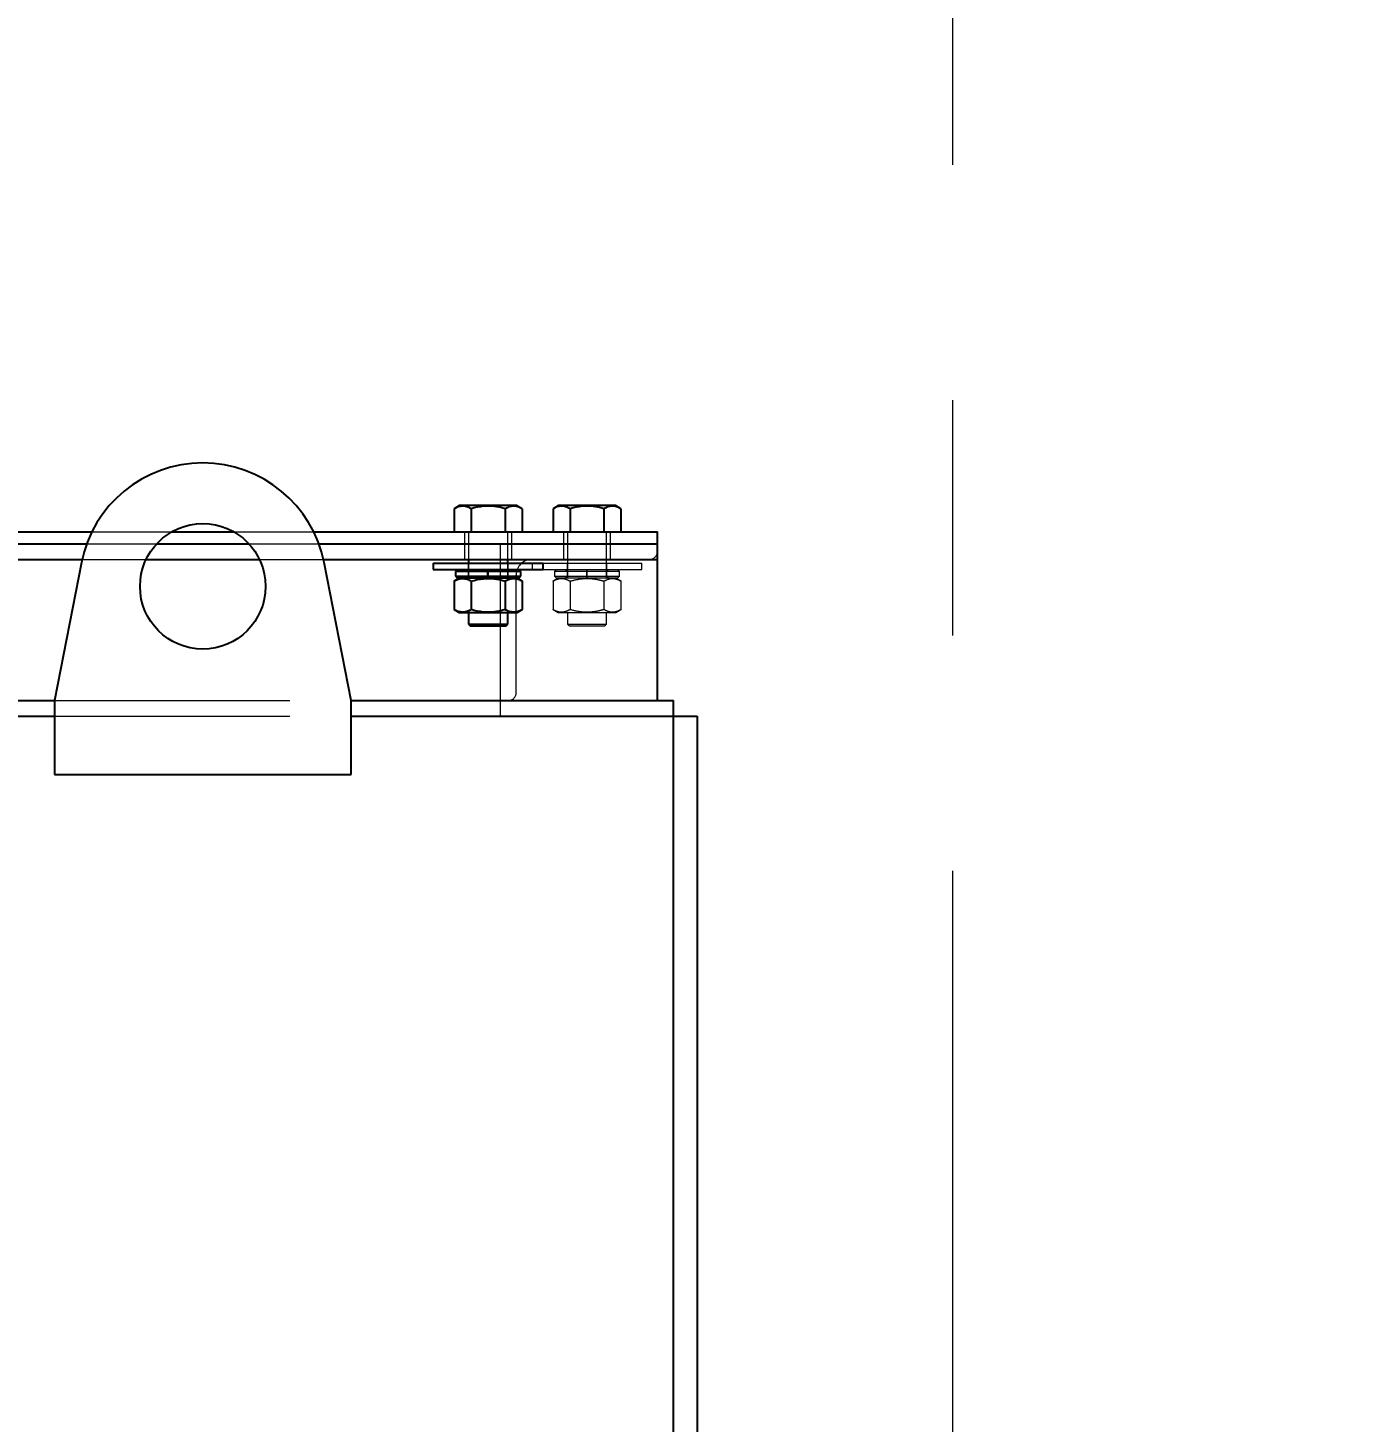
# Model space of a CAD drawing. Header units: millimetres. Extents: x 1293 to 41893, y 1011 to 26911.
# Drawn here: x 11100.1 to 11460.3, y 7985.5 to 8361.8 of the extents above; entities that cross this region are included whole.
import ezdxf

# ---------------------------------------------------------------- set-up
doc = ezdxf.new("R2010")
doc.units = ezdxf.units.MM
doc.header["$LTSCALE"] = 50
doc.linetypes.add('CENTER', pattern=[10.16, 6.35, -1.27, 1.27, -1.27])
doc.linetypes.add('HIDDEN', pattern=[1.905, 1.27, -0.635])
doc.layers.add('CAPA_1', color=7, linetype='Continuous')
doc.styles.add('SLDTEXTSTYLE0', font='TXT', dxfattribs={"width": 0.75})
doc.dimstyles.new('SLDDIMSTYLE0', dxfattribs={"dimtxt": 100, "dimasz": 100, "dimexe": 0, "dimexo": 0.0625, "dimgap": 25, "dimtad": 2, "dimdec": 0, "dimlfac": 1.5, "dimrnd": 1e-09, "dimzin": 12, "dimdsep": 46, "dimtxsty": 'SLDTEXTSTYLE0', "dimsah": 1, "dimcen": 0.09, "dimadec": 0, "dimazin": 3, "dimtfac": 1, "dimtdec": 0, "dimtofl": 0, "dimtmove": 0, "dimatfit": 3, "dimfxl": 1, "dimfrac": 2, "dimtolj": 1, "dimtzin": 12, "dimarcsym": 0})

# ---------------------------------------------------------------- blocks, each defined once
blk = doc.blocks.new('_D_15')
at = {"layer": 'CAPA_1', "transparency": 16777216}
for p, q in [((6530.12, 8742.38), (6530.12, 9415.65)), ((16745.16, 6492), (16745.16, 9415.65)), ((6530.12, 9365.65), (16745.16, 9365.65))]:
    blk.add_line(p, q, dxfattribs=at)
for points in [[(6530.12, 9365.65), (6630.12, 9350.26), (6630.12, 9381.03)], [(16745.16, 9365.65), (16645.16, 9381.03), (16645.16, 9350.26)]]:
    blk.add_solid(points, dxfattribs=at)
at = {"layer": 'CAPA_1', "transparency": 16777216, "insert": (11452.92, 9494.55), "char_height": 100, "attachment_point": 1, "style": 'SLDTEXTSTYLE0'}
blk.add_mtext('15323', dxfattribs=at)

msp = doc.modelspace()

# ---------------------------------------------------------------- linework, layer by layer
at = {"color": 7, "linetype": 'CENTER', "lineweight": 18}
msp.add_line((11349.534742, 9150.3526874), (11349.534742, 4104.1632693), dxfattribs=at)
at = {"color": 7, "linetype": 'Continuous', "lineweight": 25}
for p, q in [((11216.5645808, 8232.9139069), (11215.0913808, 8232.0633545)), ((11215.0913808, 8232.0633545), (11215.0913808, 8225.8019069)), ((11231.9490519, 8232.9139069), (11216.5645808, 8232.9139069)), ((11219.6740986, 8232.0633545), (11219.6740986, 8225.8019069)), ((11228.8395341, 8232.0633545), (11228.8395341, 8225.8019069)), ((11233.4222519, 8232.0633545), (11231.9490519, 8232.9139069)), ((11233.4222519, 8232.0633545), (11233.4222519, 8225.8019069)), ((11243.2312475, 8232.9139069), (11241.7580475, 8232.0633545)), ((11241.7580475, 8232.0633545), (11241.7580475, 8225.8019069)), ((11258.6157185, 8232.9139069), (11243.2312475, 8232.9139069)), ((11246.3407652, 8232.0633545), (11246.3407652, 8225.8019069)), ((11255.5062008, 8232.0633545), (11255.5062008, 8225.8019069)), ((11260.0889185, 8232.0633545), (11258.6157185, 8232.9139069)), ((11260.0889185, 8232.0633545), (11260.0889185, 8225.8019069)), ((10885.2568163, 8225.8019069), (11117.3606757, 8225.8019069)), ((10885.2568163, 8222.6269069), (11115.9989993, 8222.6269069)), ((11134.875096, 8222.6269069), (11159.67187, 8222.6269069)), ((11138.8828508, 8225.8019069), (11155.6641152, 8225.8019069)), ((11177.1862903, 8225.8019069), (11269.923483, 8225.8019069)), ((11178.5479667, 8222.6269069), (11269.923483, 8222.6269069)), ((11269.923483, 8180.2935736), (11269.923483, 8225.8019069)), ((10885.2568163, 8218.3935736), (11114.749321, 8218.3935736)), ((11114.561816, 8217.5012219), (11107.273483, 8180.2935736)), ((11131.9944851, 8218.3935736), (11162.5524809, 8218.3935736)), ((11179.797645, 8218.3935736), (11269.923483, 8218.3935736)), ((11187.273483, 8180.2935736), (11179.9851499, 8217.5012219)), ((11209.4401497, 8217.3352403), (11209.4401497, 8215.6419069)), ((11209.4401497, 8217.3352403), (11239.073483, 8217.3352403)), ((11209.4401497, 8215.6419069), (11239.073483, 8215.6419069)), ((11215.9933163, 8215.6419069), (11215.4641497, 8215.1127403)), ((11215.4641497, 8215.1127403), (11215.4641497, 8213.8377403)), ((11224.1875827, 8215.1127403), (11215.4641497, 8215.1127403)), ((11218.9651497, 8218.3935736), (11218.9651497, 8217.3352403)), ((11224.1917494, 8215.6419069), (11224.1875827, 8215.1127403)), ((11224.1875827, 8213.8377403), (11224.1875827, 8215.1127403)), ((11224.2143544, 8215.1127403), (11224.2101877, 8215.6419069)), ((11224.2143544, 8215.1127403), (11224.2143544, 8213.8377403)), ((11224.2568163, 8213.3085736), (11224.2568163, 8215.6419069)), ((11233.049483, 8215.1127403), (11224.2568163, 8215.1127403)), ((11229.548483, 8217.3352403), (11229.548483, 8218.3935736)), ((11233.049483, 8215.1127403), (11232.5203163, 8215.6419069)), ((11233.049483, 8213.8377403), (11233.049483, 8215.1127403)), ((11239.073483, 8215.6419069), (11239.073483, 8217.3352403)), ((11216.447071, 8213.3085736), (11215.0874163, 8212.5235766)), ((11215.0874163, 8212.5235766), (11215.0874163, 8204.8331539)), ((11215.4641497, 8213.8377403), (11215.9933163, 8213.3085736)), ((11215.4641497, 8213.8377403), (11224.1875827, 8213.8377403)), ((11224.1953223, 8213.3085736), (11215.9933163, 8213.3085736)), ((11219.6780579, 8212.5270081), (11219.6780579, 8204.8297224)), ((11224.1875827, 8213.8377403), (11224.1917494, 8213.3085736)), ((11224.2101877, 8213.3085736), (11224.2143544, 8213.8377403)), ((11224.2568163, 8213.8377403), (11233.049483, 8213.8377403)), ((11232.5203163, 8213.3085736), (11224.2568163, 8213.3085736)), ((11228.8355748, 8212.5270081), (11228.8355748, 8204.8297224)), ((11233.4262163, 8212.5235766), (11232.0665617, 8213.3085736)), ((11232.5203163, 8213.3085736), (11233.049483, 8213.8377403)), ((11233.4262163, 8212.5235766), (11233.4262163, 8204.8331539)), ((11215.0874163, 8204.8331539), (11216.447071, 8204.0481569)), ((11216.447071, 8204.0481569), (11232.0665617, 8204.0481569)), ((11218.9651497, 8204.0481569), (11218.9651497, 8200.9310736)), ((11229.548483, 8200.9310736), (11229.548483, 8204.0481569)), ((11232.0665617, 8204.0481569), (11233.4262163, 8204.8331539)), ((11218.9651497, 8200.9310736), (11219.4943163, 8200.4019069)), ((11218.9651497, 8200.9310736), (11229.548483, 8200.9310736)), ((11229.0193163, 8200.4019069), (11219.4943163, 8200.4019069)), ((11229.0193163, 8200.4019069), (11229.548483, 8200.9310736)), ((10653.9401497, 8180.2935736), (11107.273483, 8180.2935736)), ((11107.273483, 8180.2935736), (11107.273483, 8160.2935736)), ((11187.273483, 8180.2935736), (11274.2568163, 8180.2935736)), ((11187.273483, 8160.2935736), (11187.273483, 8180.2935736)), ((11274.2568163, 7831.1769069), (11274.2568163, 8180.2935736)), ((10653.9401497, 8176.0602403), (11107.273483, 8176.0602403)), ((11187.273483, 8176.0602403), (11280.6068163, 8176.0602403)), ((11280.6068163, 8176.0602403), (11280.6068163, 7831.1769069)), ((11107.273483, 8160.2935736), (11187.273483, 8160.2935736))]:
    msp.add_line(p, q, dxfattribs=at)
at = {"color": 1, "linetype": 'HIDDEN', "lineweight": 18}
for p, q in [((11115.9989993, 8222.6269069), (11134.875096, 8222.6269069)), ((11117.3606757, 8225.8019069), (11138.8828508, 8225.8019069)), ((11155.6641152, 8225.8019069), (11177.1862903, 8225.8019069)), ((11159.67187, 8222.6269069), (11178.5479667, 8222.6269069)), ((11217.9068163, 8225.8019069), (11217.9068163, 8218.3935736)), ((11218.9651497, 8225.8019069), (11218.9651497, 8218.3935736)), ((11227.5901497, 8176.0602403), (11227.5901497, 8222.6269069)), ((11229.548483, 8218.3935736), (11229.548483, 8225.8019069)), ((11230.6068163, 8218.3935736), (11230.6068163, 8225.8019069)), ((11244.573483, 8225.8019069), (11244.573483, 8218.3935736)), ((11245.6318163, 8225.8019069), (11245.6318163, 8213.3085736)), ((11256.2151497, 8213.3085736), (11256.2151497, 8225.8019069)), ((11257.273483, 8218.3935736), (11257.273483, 8225.8019069)), ((11114.749321, 8218.3935736), (11131.9944851, 8218.3935736)), ((11162.5524809, 8218.3935736), (11179.797645, 8218.3935736)), ((11218.334983, 8215.6419069), (11218.8641497, 8215.1127403)), ((11218.8641497, 8215.1127403), (11218.8641497, 8213.8377403)), ((11218.880483, 8217.3352403), (11218.880483, 8215.6419069)), ((11218.9651497, 8217.3352403), (11218.9651497, 8213.3085736)), ((11229.548483, 8213.3085736), (11229.548483, 8217.3352403)), ((11229.6331497, 8215.6419069), (11229.6331497, 8217.3352403)), ((11229.649483, 8215.1127403), (11230.1786497, 8215.6419069)), ((11229.649483, 8213.8377403), (11229.649483, 8215.1127403)), ((11236.1068163, 8217.3352403), (11236.1068163, 8215.6419069)), ((11239.073483, 8217.3352403), (11265.7401497, 8217.3352403)), ((11239.073483, 8215.6419069), (11265.7401497, 8215.6419069)), ((11242.659983, 8215.6419069), (11242.1308163, 8215.1127403)), ((11250.8542494, 8215.1127403), (11242.1308163, 8215.1127403)), ((11242.1308163, 8215.1127403), (11242.1308163, 8213.8377403)), ((11245.0016497, 8215.6419069), (11245.5308163, 8215.1127403)), ((11245.5308163, 8215.1127403), (11245.5308163, 8213.8377403)), ((11245.5471497, 8217.3352403), (11245.5471497, 8215.6419069)), ((11250.8584161, 8215.6419069), (11250.8542494, 8215.1127403)), ((11250.8542494, 8213.8377403), (11250.8542494, 8215.1127403)), ((11250.8810211, 8215.1127403), (11250.8768544, 8215.6419069)), ((11250.8810211, 8215.1127403), (11250.8810211, 8213.8377403)), ((11250.923483, 8213.3085736), (11250.923483, 8215.6419069)), ((11259.7161497, 8215.1127403), (11250.923483, 8215.1127403)), ((11256.2998163, 8215.6419069), (11256.2998163, 8217.3352403)), ((11256.3161497, 8215.1127403), (11256.8453163, 8215.6419069)), ((11256.3161497, 8213.8377403), (11256.3161497, 8215.1127403)), ((11259.7161497, 8215.1127403), (11259.186983, 8215.6419069)), ((11259.7161497, 8213.8377403), (11259.7161497, 8215.1127403)), ((11265.7401497, 8215.6419069), (11265.7401497, 8217.3352403)), ((11218.8641497, 8213.8377403), (11218.334983, 8213.3085736)), ((11224.1953223, 8213.3085736), (11224.2568163, 8213.3085736)), ((11230.1786497, 8213.3085736), (11229.649483, 8213.8377403)), ((11231.823483, 8182.4068536), (11231.823483, 8214.1602403)), ((11243.1137377, 8213.3085736), (11241.754083, 8212.5235766)), ((11241.754083, 8212.5235766), (11241.754083, 8204.8331539)), ((11242.1308163, 8213.8377403), (11250.8542494, 8213.8377403)), ((11242.1308163, 8213.8377403), (11242.659983, 8213.3085736)), ((11259.186983, 8213.3085736), (11242.659983, 8213.3085736)), ((11245.5308163, 8213.8377403), (11245.0016497, 8213.3085736)), ((11246.3447246, 8212.5270081), (11246.3447246, 8204.8297224)), ((11250.8542494, 8213.8377403), (11250.8584161, 8213.3085736)), ((11250.8768544, 8213.3085736), (11250.8810211, 8213.8377403)), ((11250.923483, 8213.8377403), (11259.7161497, 8213.8377403)), ((11255.5022414, 8212.5270081), (11255.5022414, 8204.8297224)), ((11256.8453163, 8213.3085736), (11256.3161497, 8213.8377403)), ((11260.092883, 8212.5235766), (11258.7332283, 8213.3085736)), ((11259.186983, 8213.3085736), (11259.7161497, 8213.8377403)), ((11260.092883, 8212.5235766), (11260.092883, 8204.8331539)), ((11241.754083, 8204.8331539), (11243.1137377, 8204.0481569)), ((11243.1137377, 8204.0481569), (11258.7332283, 8204.0481569)), ((11245.6318163, 8204.0481569), (11245.6318163, 8200.9310736)), ((11256.2151497, 8200.9310736), (11256.2151497, 8204.0481569)), ((11258.7332283, 8204.0481569), (11260.092883, 8204.8331539)), ((11245.6318163, 8200.9310736), (11256.2151497, 8200.9310736)), ((11245.6318163, 8200.9310736), (11246.160983, 8200.4019069)), ((11255.685983, 8200.4019069), (11246.160983, 8200.4019069)), ((11255.685983, 8200.4019069), (11256.2151497, 8200.9310736)), ((11107.273483, 8180.2935736), (11187.273483, 8180.2935736)), ((11107.273483, 8176.0602403), (11187.273483, 8176.0602403))]:
    msp.add_line(p, q, dxfattribs=at)
at = {"color": 7, "linetype": 'Continuous', "lineweight": 25}
msp.add_circle((11147.273483, 8211.0935736), 16.9333333, dxfattribs=at)
msp.add_arc((11147.273483, 8211.0935736), 33.3333333, 11.082920925, 168.917079075, dxfattribs=at)
at = {"color": 1, "linetype": 'HIDDEN', "lineweight": 18}
for centre, radius, start, end in [((11267.810203, 8220.5068536), 2.11328, 270, 0), ((11236.0568163, 8214.1602403), 4.2333333, 90, 180), ((11229.710203, 8182.4068536), 2.11328, 270, 0)]:
    msp.add_arc(centre, radius, start, end, dxfattribs=at)
at = {"color": 7, "linetype": 'Continuous', "lineweight": 25}
for points, knots in [([(11219.6740986, 8232.0633545), (11219.2763471, 8232.2681229), (11218.4722188, 8232.6821001), (11217.2808039, 8232.8335366), (11216.1418991, 8232.611243), (11215.4436862, 8232.2470963), (11215.0913808, 8232.0633545)], [0, 0, 0, 0, 0.2646074189, 0.5349529001, 0.765345785, 1, 1, 1, 1]), ([(11228.8395341, 8232.0633545), (11228.4495696, 8232.1695954), (11227.3132392, 8232.4791741), (11225.3614345, 8232.7896492), (11222.6477417, 8232.79447), (11220.7746721, 8232.3339473), (11219.6740986, 8232.0633545)], [0, 0, 0, 0, 0.13041086731, 0.3800085011, 0.63570697405, 1, 1, 1, 1]), ([(11233.4222519, 8232.0633545), (11233.0245004, 8232.2681229), (11232.2203721, 8232.6821001), (11231.0289572, 8232.8335366), (11229.8900524, 8232.611243), (11229.1918395, 8232.2470963), (11228.8395341, 8232.0633545)], [0, 0, 0, 0, 0.26460741893, 0.53495290009, 0.765345785, 1, 1, 1, 1]), ([(11246.3407652, 8232.0633545), (11245.9430138, 8232.2681229), (11245.1388855, 8232.6821001), (11243.9474706, 8232.8335366), (11242.8085658, 8232.611243), (11242.1103529, 8232.2470963), (11241.7580475, 8232.0633545)], [0, 0, 0, 0, 0.26460741893, 0.53495290009, 0.765345785, 1, 1, 1, 1]), ([(11255.5062008, 8232.0633545), (11255.1162362, 8232.1695954), (11253.9799059, 8232.4791741), (11252.0281012, 8232.7896492), (11249.3144084, 8232.79447), (11247.4413387, 8232.3339473), (11246.3407652, 8232.0633545)], [0, 0, 0, 0, 0.1304108673, 0.3800085011, 0.635706974, 1, 1, 1, 1]), ([(11260.0889185, 8232.0633545), (11259.6911671, 8232.2681229), (11258.8870388, 8232.6821001), (11257.6956238, 8232.8335366), (11256.556719, 8232.611243), (11255.8585061, 8232.2470963), (11255.5062008, 8232.0633545)], [0, 0, 0, 0, 0.2646074189, 0.5349529001, 0.765345785, 1, 1, 1, 1]), ([(11215.0874163, 8212.5235766), (11215.4858136, 8212.7287376), (11216.2912382, 8213.1435037), (11217.4846655, 8213.296204), (11218.6256146, 8213.0747247), (11219.3251025, 8212.7106945), (11219.6780579, 8212.5270081)], [0, 0, 0, 0, 0.2646037157, 0.5349392798, 0.7653344448, 1, 1, 1, 1]), ([(11219.6780579, 8212.5270081), (11220.7807054, 8212.7977945), (11222.6369749, 8213.2536543), (11225.352718, 8213.2531043), (11227.3006183, 8212.945201), (11228.4510722, 8212.6317643), (11228.8355748, 8212.5270081)], [0, 0, 0, 0, 0.3652679778, 0.6149162585, 0.871298026, 1, 1, 1, 1]), ([(11228.8355748, 8212.5270081), (11229.2337767, 8212.7315798), (11230.0388204, 8213.1451618), (11231.2320499, 8213.2960375), (11232.373177, 8213.0728757), (11233.073063, 8212.7077927), (11233.4262163, 8212.5235766)], [0, 0, 0, 0, 0.264433571, 0.5346044925, 0.7651675047, 1, 1, 1, 1]), ([(11219.6780579, 8204.8297224), (11219.2798559, 8204.6251507), (11218.4748123, 8204.2115688), (11217.2815828, 8204.060693), (11216.1404557, 8204.2838548), (11215.4405697, 8204.6489378), (11215.0874163, 8204.8331539)], [0, 0, 0, 0, 0.26443357096, 0.53460449255, 0.7651675047, 1, 1, 1, 1]), ([(11228.8355748, 8204.8297224), (11228.451066, 8204.7249635), (11227.3197774, 8204.4167451), (11225.3729891, 8204.1054698), (11222.6563384, 8204.0983746), (11220.7807025, 8204.5589566), (11219.6780579, 8204.8297224)], [0, 0, 0, 0, 0.12870250692, 0.37866417046, 0.63473050975, 1, 1, 1, 1]), ([(11233.4262163, 8204.8331539), (11233.0278191, 8204.627993), (11232.2223945, 8204.2132268), (11231.0289672, 8204.0605265), (11229.8880181, 8204.2820058), (11229.1885302, 8204.646036), (11228.8355748, 8204.8297224)], [0, 0, 0, 0, 0.2646037157, 0.5349392798, 0.7653344448, 1, 1, 1, 1])]:
    msp.add_open_spline(points, degree=3, knots=knots, dxfattribs=at)
at = {"color": 1, "linetype": 'HIDDEN', "lineweight": 18}
for points, knots in [([(11241.754083, 8212.5235766), (11242.1524802, 8212.7287376), (11242.9579048, 8213.1435037), (11244.1513321, 8213.296204), (11245.2922813, 8213.0747247), (11245.9917691, 8212.7106945), (11246.3447246, 8212.5270081)], [0, 0, 0, 0, 0.26460371574, 0.53493927979, 0.76533444477, 1, 1, 1, 1]), ([(11246.3447246, 8212.5270081), (11247.447372, 8212.7977945), (11249.3036416, 8213.2536543), (11252.0193847, 8213.2531043), (11253.967285, 8212.945201), (11255.1177389, 8212.6317643), (11255.5022414, 8212.5270081)], [0, 0, 0, 0, 0.3652679778, 0.6149162585, 0.871298026, 1, 1, 1, 1]), ([(11255.5022414, 8212.5270081), (11255.9004434, 8212.7315798), (11256.705487, 8213.1451618), (11257.8987165, 8213.2960375), (11259.0398437, 8213.0728757), (11259.7397297, 8212.7077927), (11260.092883, 8212.5235766)], [0, 0, 0, 0, 0.26443357096, 0.53460449255, 0.7651675047, 1, 1, 1, 1]), ([(11246.3447246, 8204.8297224), (11245.9465226, 8204.6251507), (11245.141479, 8204.2115688), (11243.9482495, 8204.060693), (11242.8071223, 8204.2838548), (11242.1072363, 8204.6489378), (11241.754083, 8204.8331539)], [0, 0, 0, 0, 0.26443357096, 0.53460449255, 0.7651675047, 1, 1, 1, 1]), ([(11255.5022414, 8204.8297224), (11255.1177327, 8204.7249635), (11253.986444, 8204.4167451), (11252.0396557, 8204.1054698), (11249.3230051, 8204.0983746), (11247.4473692, 8204.5589566), (11246.3447246, 8204.8297224)], [0, 0, 0, 0, 0.1287025069, 0.3786641705, 0.6347305098, 1, 1, 1, 1]), ([(11260.092883, 8204.8331539), (11259.6944858, 8204.627993), (11258.8890612, 8204.2132268), (11257.6956339, 8204.0605265), (11256.5546847, 8204.2820058), (11255.8551969, 8204.646036), (11255.5022414, 8204.8297224)], [0, 0, 0, 0, 0.2646037157, 0.5349392798, 0.7653344448, 1, 1, 1, 1])]:
    msp.add_open_spline(points, degree=3, knots=knots, dxfattribs=at)

# ---------------------------------------------------------------- dimensions: what is measured, and where the dimension line sits
at = {"layer": 'CAPA_1'}
dim = msp.add_linear_dim(base=(16745.1618891, 9365.6463094), p1=(6530.1246702, 8678.8772747), p2=(16745.1618891, 6428.5014528), dimstyle='SLDDIMSTYLE0', dxfattribs=at)
dim.commit()
dim.dimension.update_dxf_attribs({"geometry": '_D_15', "text_midpoint": (11637.6432797, 9365.6463094), "dimtype": 160})

doc.saveas('drawing.dxf')
